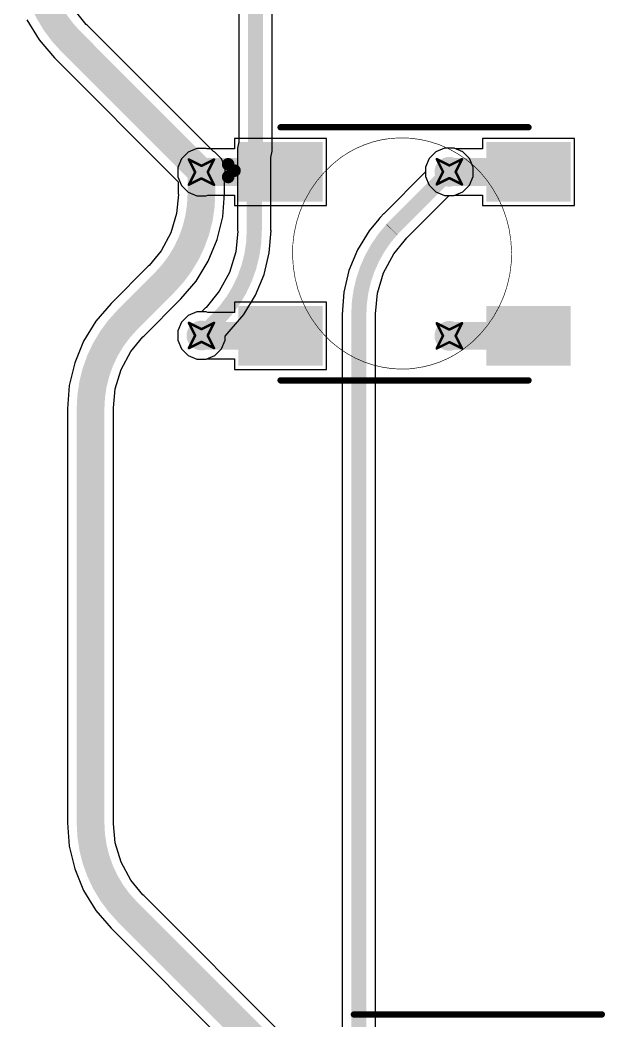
# Model space of a CAD drawing. Header units: inches. Extents: x -11 to 1110, y -7 to 455.
# Drawn here: x 677.24 to 689.04, y 152.09 to 172.27 of the extents above; entities that cross this region are included whole.
import ezdxf

# ---------------------------------------------------------------- set-up
doc = ezdxf.new("R2010")
doc.units = ezdxf.units.IN
for name, color, linetype in [('Bottom Layer', 5, 'Continuous'), ('Drill Drawing', 1, 'Continuous'), ('Mechanical 7', 56, 'Continuous'), ('Top Layer', 1, 'Continuous'), ('Top Overlay', 2, 'Continuous'), ('Top Paste', 8, 'Continuous'), ('Top Solder', 216, 'Continuous'), ('Via Holes', 16, 'Continuous')]:
    doc.layers.add(name, color=color, linetype=linetype)

msp = doc.modelspace()

# ---------------------------------------------------------------- hatches: boundary and pattern name
at = {"layer": 'Bottom Layer'}
h = msp.add_hatch(color=5, dxfattribs=at)
edge = h.paths.add_edge_path()
edge.add_arc((680.899, 169.2), 0.3, 0, 360)
h = msp.add_hatch(color=5, dxfattribs=at)
edge = h.paths.add_edge_path()
edge.add_arc((685.899, 169.207), 0.3, 0, 360)
h = msp.add_hatch(color=5, dxfattribs=at)
edge = h.paths.add_edge_path()
edge.add_arc((680.899, 165.907), 0.3, 0, 360)
h = msp.add_hatch(color=5, dxfattribs=at)
edge = h.paths.add_edge_path()
edge.add_arc((685.899, 165.9), 0.3, 0, 360)
at = {"layer": 'Top Layer'}
for points in [[(681.745, 169.703), (683.245, 169.703), (683.245, 168.703), (681.745, 168.703)], [(688.245, 168.703), (686.745, 168.703), (686.745, 169.703), (688.245, 169.703)], [(681.745, 166.403), (683.245, 166.403), (683.245, 165.403), (681.745, 165.403)], [(686.745, 166.403), (688.245, 166.403), (688.245, 165.403), (686.745, 165.403)]]:
    msp.add_hatch(color=1, dxfattribs=at).paths.add_polyline_path(points)
h = msp.add_hatch(color=1, dxfattribs=at)
edge = h.paths.add_edge_path()
edge.add_arc((680.899, 169.2), 0.3, 0, 360)
h = msp.add_hatch(color=1, dxfattribs=at)
edge = h.paths.add_edge_path()
edge.add_arc((685.899, 169.207), 0.3, 0, 360)
h = msp.add_hatch(color=1, dxfattribs=at)
edge = h.paths.add_edge_path()
edge.add_arc((680.899, 165.907), 0.3, 0, 360)
h = msp.add_hatch(color=1, dxfattribs=at)
edge = h.paths.add_edge_path()
edge.add_arc((685.899, 165.9), 0.3, 0, 360)
at = {"layer": 'Top Paste'}
for points in [[(681.745, 169.703), (683.245, 169.703), (683.245, 168.703), (681.745, 168.703)], [(688.245, 168.703), (686.745, 168.703), (686.745, 169.703), (688.245, 169.703)], [(681.745, 166.403), (683.245, 166.403), (683.245, 165.403), (681.745, 165.403)], [(686.745, 166.403), (688.245, 166.403), (688.245, 165.403), (686.745, 165.403)]]:
    msp.add_hatch(color=8, dxfattribs=at).paths.add_polyline_path(points)
at = {"layer": 'Top Solder'}
for points in [[(681.643, 169.805), (683.346, 169.805), (683.346, 168.602), (681.643, 168.602)], [(688.346, 168.602), (686.643, 168.602), (686.643, 169.805), (688.346, 169.805)], [(681.643, 166.505), (683.346, 166.505), (683.346, 165.302), (681.643, 165.302)], [(686.643, 166.505), (688.346, 166.505), (688.346, 165.302), (686.643, 165.302)]]:
    msp.add_hatch(color=216, dxfattribs=at).paths.add_polyline_path(points)
at = {"layer": 'Via Holes'}
h = msp.add_hatch(color=7, dxfattribs=at)
edge = h.paths.add_edge_path()
edge.add_arc((680.899, 169.2), 0.15, 0, 360)
h = msp.add_hatch(color=7, dxfattribs=at)
edge = h.paths.add_edge_path()
edge.add_arc((685.899, 169.207), 0.15, 0, 360)
h = msp.add_hatch(color=7, dxfattribs=at)
edge = h.paths.add_edge_path()
edge.add_arc((680.899, 165.907), 0.15, 0, 360)
h = msp.add_hatch(color=7, dxfattribs=at)
edge = h.paths.add_edge_path()
edge.add_arc((685.899, 165.9), 0.15, 0, 360)

# ---------------------------------------------------------------- linework, layer by layer
at = {"layer": 'Bottom Layer'}
for p, q in [((681.653, 184.444), (681.653, 169.81)), ((682.327, 169.687), (682.327, 184.444)), ((678.575, 172.177), (678.33, 172.476)), ((677.381, 172.267), (677.627, 171.864)), ((678.593, 172.165), (678.575, 172.177)), ((681.142, 169.617), (678.593, 172.165)), ((677.627, 171.864), (677.934, 171.506)), ((677.934, 171.506), (677.934, 171.506)), ((677.934, 171.506), (680.433, 169.007)), ((681.653, 169.81), (681.628, 169.683)), ((682.329, 169.683), (682.327, 169.687)), ((681.17, 169.605), (681.142, 169.617)), ((681.304, 169.47), (681.17, 169.605)), ((681.628, 169.683), (681.626, 169.683)), ((681.626, 169.683), (681.628, 169.674)), ((681.628, 169.674), (681.628, 168.024)), ((682.301, 169.494), (682.327, 169.621)), ((682.301, 168.024), (682.301, 169.494)), ((682.327, 169.621), (682.327, 169.683)), ((682.327, 169.683), (682.329, 169.683)), ((685.629, 169.612), (685.494, 169.477)), ((685.804, 169.684), (685.629, 169.612)), ((685.994, 169.684), (685.804, 169.684)), ((686.17, 169.612), (685.994, 169.684)), ((686.304, 169.477), (686.17, 169.612)), ((681.377, 169.295), (681.304, 169.47)), ((681.377, 169.105), (681.377, 169.295)), ((685.494, 169.477), (685.421, 169.302)), ((685.421, 169.302), (685.421, 169.205)), ((686.377, 169.302), (686.304, 169.477)), ((686.377, 169.112), (686.377, 169.302)), ((681.365, 169.077), (681.377, 169.105)), ((685.421, 169.205), (684.579, 168.362)), ((686.304, 168.936), (686.377, 169.112)), ((680.433, 169.007), (680.433, 168.77)), ((681.365, 168.77), (681.365, 169.077)), ((686.17, 168.802), (686.304, 168.936)), ((680.437, 168.749), (680.399, 168.364)), ((680.433, 168.77), (680.437, 168.749)), ((681.329, 168.299), (681.366, 168.77)), ((681.366, 168.77), (681.365, 168.77)), ((685.055, 167.886), (685.898, 168.729)), ((685.898, 168.729), (685.994, 168.729)), ((685.994, 168.729), (686.17, 168.802)), ((680.399, 168.364), (680.281, 167.974)), ((681.219, 167.841), (681.329, 168.299)), ((684.498, 168.278), (684.493, 168.271)), ((684.502, 168.282), (684.498, 168.278)), ((684.577, 168.364), (684.502, 168.283)), ((684.502, 168.283), (684.502, 168.282)), ((684.579, 168.362), (684.577, 168.364)), ((684.479, 168.249), (684.284, 168.02)), ((684.493, 168.271), (684.479, 168.249)), ((680.281, 167.974), (680.089, 167.614)), ((681.631, 168.009), (681.59, 167.593)), ((681.628, 168.024), (681.631, 168.009)), ((682.268, 167.574), (682.304, 168.024)), ((682.304, 168.024), (682.301, 168.024)), ((684.284, 168.02), (684.048, 167.635)), ((684.987, 167.811), (685.042, 167.878)), ((685.042, 167.878), (685.055, 167.886)), ((681.038, 167.405), (681.219, 167.841)), ((684.777, 167.555), (684.987, 167.811)), ((680.089, 167.614), (679.844, 167.315)), ((681.59, 167.593), (681.464, 167.179)), ((682.163, 167.134), (682.268, 167.574)), ((684.048, 167.635), (683.875, 167.218)), ((684.573, 167.173), (684.777, 167.555)), ((679.826, 167.303), (679.077, 166.555)), ((679.844, 167.315), (679.826, 167.303)), ((680.792, 167.003), (681.038, 167.405)), ((681.464, 167.179), (681.26, 166.798)), ((681.99, 166.717), (682.163, 167.134)), ((683.875, 167.218), (683.769, 166.778)), ((684.447, 166.759), (684.573, 167.173)), ((680.485, 166.644), (680.792, 167.003)), ((681.26, 166.798), (680.995, 166.474)), ((681.754, 166.332), (681.99, 166.717)), ((683.769, 166.778), (683.734, 166.328)), ((684.407, 166.343), (684.447, 166.759)), ((679.077, 166.555), (678.77, 166.196)), ((679.077, 166.555), (679.077, 166.555)), ((679.736, 165.895), (680.485, 166.644)), ((680.485, 166.644), (680.485, 166.644)), ((680.485, 166.644), (680.485, 166.644)), ((680.983, 166.466), (680.901, 166.384)), ((680.995, 166.474), (680.983, 166.466)), ((680.629, 166.312), (680.494, 166.177)), ((680.804, 166.384), (680.629, 166.312)), ((680.901, 166.384), (680.804, 166.384)), ((681.46, 165.988), (681.754, 166.332)), ((683.734, 166.328), (683.736, 166.328)), ((683.736, 166.328), (683.736, 150.769)), ((684.409, 166.328), (684.407, 166.343)), ((684.409, 150.769), (684.409, 166.328)), ((678.77, 166.196), (678.524, 165.794)), ((680.494, 166.177), (680.421, 166.002)), ((679.473, 165.585), (679.718, 165.883)), ((679.718, 165.883), (679.736, 165.895)), ((680.421, 166.002), (680.421, 165.812)), ((681.377, 165.896), (681.46, 165.988)), ((681.377, 165.812), (681.377, 165.896)), ((681.46, 165.988), (681.46, 165.988)), ((678.524, 165.794), (678.343, 165.358)), ((680.421, 165.812), (680.494, 165.636)), ((681.304, 165.636), (681.377, 165.812)), ((679.281, 165.225), (679.473, 165.585)), ((680.494, 165.636), (680.629, 165.502)), ((680.629, 165.502), (680.804, 165.429)), ((680.994, 165.429), (681.17, 165.502)), ((681.17, 165.502), (681.304, 165.636)), ((678.343, 165.358), (678.233, 164.899)), ((680.804, 165.429), (680.994, 165.429)), ((679.162, 164.835), (679.281, 165.225)), ((678.233, 164.899), (678.196, 164.429)), ((679.125, 164.45), (679.162, 164.835)), ((679.129, 164.429), (679.125, 164.45)), ((678.196, 164.429), (678.196, 164.429)), ((678.196, 164.429), (678.196, 156.084)), ((679.129, 156.084), (679.129, 164.429)), ((678.196, 156.084), (678.196, 156.084)), ((678.196, 156.084), (678.233, 155.614)), ((679.125, 156.063), (679.129, 156.084)), ((679.162, 155.679), (679.125, 156.063)), ((678.233, 155.614), (678.343, 155.155)), ((679.281, 155.288), (679.162, 155.679)), ((679.473, 154.929), (679.281, 155.288)), ((678.343, 155.155), (678.524, 154.72)), ((679.718, 154.63), (679.473, 154.929)), ((678.524, 154.72), (678.77, 154.317)), ((679.736, 154.618), (679.718, 154.63)), ((682.621, 151.733), (679.736, 154.618)), ((678.77, 154.317), (679.077, 153.959)), ((679.077, 153.959), (679.077, 153.959)), ((679.077, 153.959), (681.912, 151.123))]:
    msp.add_line(p, q, dxfattribs=at)
for points in [[(681.99, 169.621, 0.305, 0.305, 0), (681.99, 184.444, 0.305, 0.305, 0)], [(678.264, 171.836, 0.559, 0.559, -0.198912), (677.52, 173.632, 0.559, 0.559, 0)], [(678.264, 171.836, 0.559, 0.559, 0), (680.899, 169.2, 0.559, 0.559, 0)], [(681.965, 168.024, 0.305, 0.305, 0), (681.965, 169.683, 0.305, 0.305, 0)], [(681.99, 169.621, 0.305, 0.305, -0.198912), (681.965, 169.683, 0.305, 0.305, 0)], [(680.899, 168.77, 0.559, 0.559, 0), (680.899, 169.2, 0.559, 0.559, 0)], [(684.817, 168.124, 0.305, 0.305, 0), (685.899, 169.207, 0.305, 0.305, 0)], [(680.899, 168.77, 0.559, 0.559, -0.198912), (680.155, 166.974, 0.559, 0.559, 0)], [(684.74, 168.044, 0.305, 0.305, -0.010862), (684.817, 168.124, 0.305, 0.305, 0)], [(681.965, 168.024, 0.305, 0.305, -0.198912), (681.221, 166.228, 0.305, 0.305, 0)], [(684.073, 166.328, 0.305, 0.305, -0.187005), (684.736, 168.04, 0.305, 0.305, 0)], [(684.736, 168.04, 0.305, 0.305, -0.000618), (684.74, 168.044, 0.305, 0.305, 0)], [(679.407, 166.225, 0.559, 0.559, 0), (680.155, 166.974, 0.559, 0.559, 0)], [(678.663, 164.429, 0.559, 0.559, -0.198912), (679.407, 166.225, 0.559, 0.559, 0)], [(684.073, 150.769, 0.305, 0.305, 0), (684.073, 166.328, 0.305, 0.305, 0)], [(680.899, 165.907, 0.305, 0.305, 0), (681.221, 166.228, 0.305, 0.305, 0)], [(678.663, 156.084, 0.559, 0.559, 0), (678.663, 164.429, 0.559, 0.559, 0)], [(679.407, 154.288, 0.559, 0.559, -0.198912), (678.663, 156.084, 0.559, 0.559, 0)], [(679.407, 154.288, 0.559, 0.559, 0), (682.379, 151.316, 0.559, 0.559, 0)]]:
    msp.add_lwpolyline(points, format="xyseb", dxfattribs=at)
for points in [[(678.124, 171.836, 0.279, 0.279, 1), (678.403, 171.836, 0.279, 0.279, 1)], [(678.124, 171.836, 0.279, 0.279, 1), (678.403, 171.836, 0.279, 0.279, 1)], [(681.888, 169.683, 0.152, 0.152, 1), (682.041, 169.683, 0.152, 0.152, 1)], [(681.888, 169.683, 0.152, 0.152, 1), (682.041, 169.683, 0.152, 0.152, 1)], [(681.914, 169.621, 0.152, 0.152, 1), (682.066, 169.621, 0.152, 0.152, 1)], [(681.914, 169.621, 0.152, 0.152, 1), (682.066, 169.621, 0.152, 0.152, 1)], [(680.76, 169.2, 0.279, 0.279, 1), (681.039, 169.2, 0.279, 0.279, 1)], [(680.76, 169.2, 0.279, 0.279, 1), (681.039, 169.2, 0.279, 0.279, 1)], [(685.823, 169.207, 0.152, 0.152, 1), (685.975, 169.207, 0.152, 0.152, 1)], [(680.76, 168.77, 0.279, 0.279, 1), (681.039, 168.77, 0.279, 0.279, 1)], [(680.76, 168.77, 0.279, 0.279, 1), (681.039, 168.77, 0.279, 0.279, 1)], [(684.741, 168.124, 0.152, 0.152, 1), (684.893, 168.124, 0.152, 0.152, 1)], [(684.741, 168.124, 0.152, 0.152, 1), (684.893, 168.124, 0.152, 0.152, 1)], [(681.888, 168.024, 0.152, 0.152, 1), (682.041, 168.024, 0.152, 0.152, 1)], [(681.888, 168.024, 0.152, 0.152, 1), (682.041, 168.024, 0.152, 0.152, 1)], [(684.66, 168.04, 0.152, 0.152, 1), (684.812, 168.04, 0.152, 0.152, 1)], [(684.66, 168.04, 0.152, 0.152, 1), (684.812, 168.04, 0.152, 0.152, 1)], [(684.664, 168.044, 0.152, 0.152, 1), (684.817, 168.044, 0.152, 0.152, 1)], [(684.664, 168.044, 0.152, 0.152, 1), (684.817, 168.044, 0.152, 0.152, 1)], [(680.016, 166.974, 0.279, 0.279, 1), (680.295, 166.974, 0.279, 0.279, 1)], [(680.016, 166.974, 0.279, 0.279, 1), (680.295, 166.974, 0.279, 0.279, 1)], [(679.267, 166.225, 0.279, 0.279, 1), (679.546, 166.225, 0.279, 0.279, 1)], [(679.267, 166.225, 0.279, 0.279, 1), (679.546, 166.225, 0.279, 0.279, 1)], [(683.997, 166.328, 0.152, 0.152, 1), (684.149, 166.328, 0.152, 0.152, 1)], [(683.997, 166.328, 0.152, 0.152, 1), (684.149, 166.328, 0.152, 0.152, 1)], [(681.144, 166.228, 0.152, 0.152, 1), (681.297, 166.228, 0.152, 0.152, 1)], [(681.144, 166.228, 0.152, 0.152, 1), (681.297, 166.228, 0.152, 0.152, 1)], [(680.823, 165.907, 0.152, 0.152, 1), (680.975, 165.907, 0.152, 0.152, 1)], [(678.523, 164.429, 0.279, 0.279, 1), (678.802, 164.429, 0.279, 0.279, 1)], [(678.523, 164.429, 0.279, 0.279, 1), (678.802, 164.429, 0.279, 0.279, 1)], [(678.523, 156.084, 0.279, 0.279, 1), (678.802, 156.084, 0.279, 0.279, 1)], [(678.523, 156.084, 0.279, 0.279, 1), (678.802, 156.084, 0.279, 0.279, 1)], [(679.267, 154.288, 0.279, 0.279, 1), (679.546, 154.288, 0.279, 0.279, 1)], [(679.267, 154.288, 0.279, 0.279, 1), (679.546, 154.288, 0.279, 0.279, 1)]]:
    msp.add_lwpolyline(points, format="xyseb", close=True, dxfattribs=at)
at = {"layer": 'Drill Drawing'}
for points in [[(685.645, 169.461, 0.0508, 0.0508, 0), (685.899, 169.334, 0.0508, 0.0508, 0)], [(685.645, 169.461, 0.0508, 0.0508, 0), (685.772, 169.207, 0.0508, 0.0508, 0)], [(685.899, 169.334, 0.0508, 0.0508, 0), (686.153, 169.461, 0.0508, 0.0508, 0)], [(686.026, 169.207, 0.0508, 0.0508, 0), (686.153, 169.461, 0.0508, 0.0508, 0)], [(680.645, 169.454, 0.0508, 0.0508, 0), (680.899, 169.327, 0.0508, 0.0508, 0)], [(680.645, 169.454, 0.0508, 0.0508, 0), (680.772, 169.2, 0.0508, 0.0508, 0)], [(680.899, 169.327, 0.0508, 0.0508, 0), (681.153, 169.454, 0.0508, 0.0508, 0)], [(681.026, 169.2, 0.0508, 0.0508, 0), (681.153, 169.454, 0.0508, 0.0508, 0)], [(680.645, 168.946, 0.0508, 0.0508, 0), (680.772, 169.2, 0.0508, 0.0508, 0)], [(680.645, 168.946, 0.0508, 0.0508, 0), (680.899, 169.073, 0.0508, 0.0508, 0)], [(680.899, 169.073, 0.0508, 0.0508, 0), (681.153, 168.946, 0.0508, 0.0508, 0)], [(681.026, 169.2, 0.0508, 0.0508, 0), (681.153, 168.946, 0.0508, 0.0508, 0)], [(685.645, 168.953, 0.0508, 0.0508, 0), (685.772, 169.207, 0.0508, 0.0508, 0)], [(685.645, 168.953, 0.0508, 0.0508, 0), (685.899, 169.08, 0.0508, 0.0508, 0)], [(685.899, 169.08, 0.0508, 0.0508, 0), (686.153, 168.953, 0.0508, 0.0508, 0)], [(686.026, 169.207, 0.0508, 0.0508, 0), (686.153, 168.953, 0.0508, 0.0508, 0)], [(680.645, 166.161, 0.0508, 0.0508, 0), (680.899, 166.034, 0.0508, 0.0508, 0)], [(680.645, 166.161, 0.0508, 0.0508, 0), (680.772, 165.907, 0.0508, 0.0508, 0)], [(680.899, 166.034, 0.0508, 0.0508, 0), (681.153, 166.161, 0.0508, 0.0508, 0)], [(681.026, 165.907, 0.0508, 0.0508, 0), (681.153, 166.161, 0.0508, 0.0508, 0)], [(685.645, 166.154, 0.0508, 0.0508, 0), (685.899, 166.027, 0.0508, 0.0508, 0)], [(685.645, 166.154, 0.0508, 0.0508, 0), (685.772, 165.9, 0.0508, 0.0508, 0)], [(685.899, 166.027, 0.0508, 0.0508, 0), (686.153, 166.154, 0.0508, 0.0508, 0)], [(686.026, 165.9, 0.0508, 0.0508, 0), (686.153, 166.154, 0.0508, 0.0508, 0)], [(680.645, 165.653, 0.0508, 0.0508, 0), (680.772, 165.907, 0.0508, 0.0508, 0)], [(681.026, 165.907, 0.0508, 0.0508, 0), (681.153, 165.653, 0.0508, 0.0508, 0)], [(685.645, 165.646, 0.0508, 0.0508, 0), (685.772, 165.9, 0.0508, 0.0508, 0)], [(686.026, 165.9, 0.0508, 0.0508, 0), (686.153, 165.646, 0.0508, 0.0508, 0)], [(680.645, 165.653, 0.0508, 0.0508, 0), (680.899, 165.78, 0.0508, 0.0508, 0)], [(680.899, 165.78, 0.0508, 0.0508, 0), (681.153, 165.653, 0.0508, 0.0508, 0)], [(685.645, 165.646, 0.0508, 0.0508, 0), (685.899, 165.773, 0.0508, 0.0508, 0)], [(685.899, 165.773, 0.0508, 0.0508, 0), (686.153, 165.646, 0.0508, 0.0508, 0)]]:
    msp.add_lwpolyline(points, format="xyseb", dxfattribs=at)
for points in [[(685.633, 169.461, 0.0254, 0.0254, 1), (685.658, 169.461, 0.0254, 0.0254, 1)], [(685.633, 169.461, 0.0254, 0.0254, 1), (685.658, 169.461, 0.0254, 0.0254, 1)], [(686.141, 169.461, 0.0254, 0.0254, 1), (686.166, 169.461, 0.0254, 0.0254, 1)], [(686.141, 169.461, 0.0254, 0.0254, 1), (686.166, 169.461, 0.0254, 0.0254, 1)], [(680.633, 169.454, 0.0254, 0.0254, 1), (680.658, 169.454, 0.0254, 0.0254, 1)], [(680.633, 169.454, 0.0254, 0.0254, 1), (680.658, 169.454, 0.0254, 0.0254, 1)], [(680.887, 169.327, 0.0254, 0.0254, 1), (680.912, 169.327, 0.0254, 0.0254, 1)], [(680.887, 169.327, 0.0254, 0.0254, 1), (680.912, 169.327, 0.0254, 0.0254, 1)], [(681.141, 169.454, 0.0254, 0.0254, 1), (681.166, 169.454, 0.0254, 0.0254, 1)], [(681.141, 169.454, 0.0254, 0.0254, 1), (681.166, 169.454, 0.0254, 0.0254, 1)], [(685.887, 169.334, 0.0254, 0.0254, 1), (685.912, 169.334, 0.0254, 0.0254, 1)], [(685.887, 169.334, 0.0254, 0.0254, 1), (685.912, 169.334, 0.0254, 0.0254, 1)], [(680.76, 169.2, 0.0254, 0.0254, 1), (680.785, 169.2, 0.0254, 0.0254, 1)], [(680.76, 169.2, 0.0254, 0.0254, 1), (680.785, 169.2, 0.0254, 0.0254, 1)], [(680.887, 169.073, 0.0254, 0.0254, 1), (680.912, 169.073, 0.0254, 0.0254, 1)], [(680.887, 169.073, 0.0254, 0.0254, 1), (680.912, 169.073, 0.0254, 0.0254, 1)], [(681.014, 169.2, 0.0254, 0.0254, 1), (681.039, 169.2, 0.0254, 0.0254, 1)], [(681.014, 169.2, 0.0254, 0.0254, 1), (681.039, 169.2, 0.0254, 0.0254, 1)], [(685.76, 169.207, 0.0254, 0.0254, 1), (685.785, 169.207, 0.0254, 0.0254, 1)], [(685.76, 169.207, 0.0254, 0.0254, 1), (685.785, 169.207, 0.0254, 0.0254, 1)], [(685.887, 169.08, 0.0254, 0.0254, 1), (685.912, 169.08, 0.0254, 0.0254, 1)], [(685.887, 169.08, 0.0254, 0.0254, 1), (685.912, 169.08, 0.0254, 0.0254, 1)], [(686.014, 169.207, 0.0254, 0.0254, 1), (686.039, 169.207, 0.0254, 0.0254, 1)], [(686.014, 169.207, 0.0254, 0.0254, 1), (686.039, 169.207, 0.0254, 0.0254, 1)], [(680.633, 168.946, 0.0254, 0.0254, 1), (680.658, 168.946, 0.0254, 0.0254, 1)], [(680.633, 168.946, 0.0254, 0.0254, 1), (680.658, 168.946, 0.0254, 0.0254, 1)], [(681.141, 168.946, 0.0254, 0.0254, 1), (681.166, 168.946, 0.0254, 0.0254, 1)], [(681.141, 168.946, 0.0254, 0.0254, 1), (681.166, 168.946, 0.0254, 0.0254, 1)], [(685.633, 168.953, 0.0254, 0.0254, 1), (685.658, 168.953, 0.0254, 0.0254, 1)], [(685.633, 168.953, 0.0254, 0.0254, 1), (685.658, 168.953, 0.0254, 0.0254, 1)], [(686.141, 168.953, 0.0254, 0.0254, 1), (686.166, 168.953, 0.0254, 0.0254, 1)], [(686.141, 168.953, 0.0254, 0.0254, 1), (686.166, 168.953, 0.0254, 0.0254, 1)], [(680.633, 166.161, 0.0254, 0.0254, 1), (680.658, 166.161, 0.0254, 0.0254, 1)], [(680.633, 166.161, 0.0254, 0.0254, 1), (680.658, 166.161, 0.0254, 0.0254, 1)], [(680.887, 166.034, 0.0254, 0.0254, 1), (680.912, 166.034, 0.0254, 0.0254, 1)], [(680.887, 166.034, 0.0254, 0.0254, 1), (680.912, 166.034, 0.0254, 0.0254, 1)], [(681.141, 166.161, 0.0254, 0.0254, 1), (681.166, 166.161, 0.0254, 0.0254, 1)], [(681.141, 166.161, 0.0254, 0.0254, 1), (681.166, 166.161, 0.0254, 0.0254, 1)], [(685.633, 166.154, 0.0254, 0.0254, 1), (685.658, 166.154, 0.0254, 0.0254, 1)], [(685.633, 166.154, 0.0254, 0.0254, 1), (685.658, 166.154, 0.0254, 0.0254, 1)], [(686.141, 166.154, 0.0254, 0.0254, 1), (686.166, 166.154, 0.0254, 0.0254, 1)], [(686.141, 166.154, 0.0254, 0.0254, 1), (686.166, 166.154, 0.0254, 0.0254, 1)], [(680.76, 165.907, 0.0254, 0.0254, 1), (680.785, 165.907, 0.0254, 0.0254, 1)], [(680.76, 165.907, 0.0254, 0.0254, 1), (680.785, 165.907, 0.0254, 0.0254, 1)], [(681.014, 165.907, 0.0254, 0.0254, 1), (681.039, 165.907, 0.0254, 0.0254, 1)], [(681.014, 165.907, 0.0254, 0.0254, 1), (681.039, 165.907, 0.0254, 0.0254, 1)], [(685.76, 165.9, 0.0254, 0.0254, 1), (685.785, 165.9, 0.0254, 0.0254, 1)], [(685.76, 165.9, 0.0254, 0.0254, 1), (685.785, 165.9, 0.0254, 0.0254, 1)], [(685.887, 166.027, 0.0254, 0.0254, 1), (685.912, 166.027, 0.0254, 0.0254, 1)], [(685.887, 166.027, 0.0254, 0.0254, 1), (685.912, 166.027, 0.0254, 0.0254, 1)], [(686.014, 165.9, 0.0254, 0.0254, 1), (686.039, 165.9, 0.0254, 0.0254, 1)], [(686.014, 165.9, 0.0254, 0.0254, 1), (686.039, 165.9, 0.0254, 0.0254, 1)], [(680.633, 165.653, 0.0254, 0.0254, 1), (680.658, 165.653, 0.0254, 0.0254, 1)], [(680.633, 165.653, 0.0254, 0.0254, 1), (680.658, 165.653, 0.0254, 0.0254, 1)], [(680.887, 165.78, 0.0254, 0.0254, 1), (680.912, 165.78, 0.0254, 0.0254, 1)], [(680.887, 165.78, 0.0254, 0.0254, 1), (680.912, 165.78, 0.0254, 0.0254, 1)], [(681.141, 165.653, 0.0254, 0.0254, 1), (681.166, 165.653, 0.0254, 0.0254, 1)], [(681.141, 165.653, 0.0254, 0.0254, 1), (681.166, 165.653, 0.0254, 0.0254, 1)], [(685.633, 165.646, 0.0254, 0.0254, 1), (685.658, 165.646, 0.0254, 0.0254, 1)], [(685.633, 165.646, 0.0254, 0.0254, 1), (685.658, 165.646, 0.0254, 0.0254, 1)], [(685.887, 165.773, 0.0254, 0.0254, 1), (685.912, 165.773, 0.0254, 0.0254, 1)], [(685.887, 165.773, 0.0254, 0.0254, 1), (685.912, 165.773, 0.0254, 0.0254, 1)], [(686.141, 165.646, 0.0254, 0.0254, 1), (686.166, 165.646, 0.0254, 0.0254, 1)], [(686.141, 165.646, 0.0254, 0.0254, 1), (686.166, 165.646, 0.0254, 0.0254, 1)]]:
    msp.add_lwpolyline(points, format="xyseb", close=True, dxfattribs=at)
at = {"layer": 'Mechanical 7'}
for points in [[(684.691, 169.877, 0.0127, 0.0127, -0.290443), (686.775, 168.865, 0.0127, 0.0127, 0)], [(683.712, 169.496, 0.0127, 0.0127, -0.125781), (684.691, 169.877, 0.0127, 0.0127, 0)], [(682.752, 167.293, 0.0127, 0.0127, -0.270258), (683.712, 169.496, 0.0127, 0.0127, 0)], [(686.775, 168.865, 0.0127, 0.0127, -0.115335), (687.138, 167.831, 0.0127, 0.0127, 0)], [(687.138, 167.831, 0.0127, 0.0127, -0.270043), (686.177, 165.627, 0.0127, 0.0127, 0)], [(683.26, 166.053, 0.0127, 0.0127, -0.143325), (682.752, 167.293, 0.0127, 0.0127, 0)], [(684.94, 165.229, 0.0127, 0.0127, -0.227812), (683.26, 166.053, 0.0127, 0.0127, 0)], [(686.177, 165.627, 0.0127, 0.0127, -0.125856), (685.198, 165.247, 0.0127, 0.0127, 0)], [(685.198, 165.247, 0.0127, 0.0127, -0.018318), (685.069, 165.233, 0.0127, 0.0127, 0)], [(685.069, 165.233, 0.0127, 0.0127, -0.016756), (684.94, 165.229, 0.0127, 0.0127, 0)]]:
    msp.add_lwpolyline(points, format="xyseb", dxfattribs=at)
for points in [[(684.688, 169.877, 0.00635, 0.00635, 1), (684.694, 169.877, 0.00635, 0.00635, 1)], [(684.688, 169.877, 0.00635, 0.00635, 1), (684.694, 169.877, 0.00635, 0.00635, 1)], [(683.708, 169.496, 0.00635, 0.00635, 1), (683.715, 169.496, 0.00635, 0.00635, 1)], [(683.708, 169.496, 0.00635, 0.00635, 1), (683.715, 169.496, 0.00635, 0.00635, 1)], [(686.772, 168.865, 0.00635, 0.00635, 1), (686.778, 168.865, 0.00635, 0.00635, 1)], [(686.772, 168.865, 0.00635, 0.00635, 1), (686.778, 168.865, 0.00635, 0.00635, 1)], [(687.134, 167.831, 0.00635, 0.00635, 1), (687.141, 167.831, 0.00635, 0.00635, 1)], [(687.134, 167.831, 0.00635, 0.00635, 1), (687.141, 167.831, 0.00635, 0.00635, 1)], [(682.749, 167.293, 0.00635, 0.00635, 1), (682.755, 167.293, 0.00635, 0.00635, 1)], [(682.749, 167.293, 0.00635, 0.00635, 1), (682.755, 167.293, 0.00635, 0.00635, 1)], [(683.257, 166.053, 0.00635, 0.00635, 1), (683.264, 166.053, 0.00635, 0.00635, 1)], [(683.257, 166.053, 0.00635, 0.00635, 1), (683.264, 166.053, 0.00635, 0.00635, 1)], [(686.174, 165.627, 0.00635, 0.00635, 1), (686.181, 165.627, 0.00635, 0.00635, 1)], [(686.174, 165.627, 0.00635, 0.00635, 1), (686.181, 165.627, 0.00635, 0.00635, 1)], [(685.195, 165.247, 0.00635, 0.00635, 1), (685.201, 165.247, 0.00635, 0.00635, 1)], [(685.195, 165.247, 0.00635, 0.00635, 1), (685.201, 165.247, 0.00635, 0.00635, 1)], [(684.937, 165.229, 0.00635, 0.00635, 1), (684.944, 165.229, 0.00635, 0.00635, 1)], [(684.937, 165.229, 0.00635, 0.00635, 1), (684.944, 165.229, 0.00635, 0.00635, 1)], [(685.066, 165.233, 0.00635, 0.00635, 1), (685.072, 165.233, 0.00635, 0.00635, 1)], [(685.066, 165.233, 0.00635, 0.00635, 1), (685.072, 165.233, 0.00635, 0.00635, 1)]]:
    msp.add_lwpolyline(points, format="xyseb", close=True, dxfattribs=at)
at = {"layer": 'Top Layer'}
for p, q in [((683.423, 169.881), (681.567, 169.881)), ((681.567, 169.881), (681.567, 169.669)), ((683.423, 168.525), (683.423, 169.881)), ((688.423, 169.881), (686.567, 169.881)), ((686.567, 169.881), (686.567, 169.669)), ((688.423, 168.525), (688.423, 169.881)), ((680.629, 169.605), (680.494, 169.47)), ((680.804, 169.678), (680.629, 169.605)), ((680.994, 169.678), (680.804, 169.678)), ((681.014, 169.669), (680.994, 169.678)), ((681.567, 169.669), (681.014, 169.669)), ((685.629, 169.612), (685.494, 169.477)), ((685.804, 169.684), (685.629, 169.612)), ((685.994, 169.684), (685.804, 169.684)), ((686.031, 169.669), (685.994, 169.684)), ((686.567, 169.669), (686.031, 169.669)), ((680.494, 169.47), (680.421, 169.295)), ((680.421, 169.295), (680.421, 169.105)), ((685.494, 169.477), (685.421, 169.302)), ((685.421, 169.302), (685.421, 169.112)), ((680.421, 169.105), (680.494, 168.929)), ((685.421, 169.112), (685.494, 168.936)), ((680.494, 168.929), (680.629, 168.795)), ((685.494, 168.936), (685.629, 168.802)), ((680.629, 168.795), (680.804, 168.722)), ((680.804, 168.722), (680.994, 168.722)), ((680.994, 168.722), (681.031, 168.737)), ((681.031, 168.737), (681.567, 168.737)), ((681.567, 168.737), (681.567, 168.525)), ((685.629, 168.802), (685.804, 168.729)), ((685.804, 168.729), (685.994, 168.729)), ((685.994, 168.729), (686.014, 168.737)), ((686.014, 168.737), (686.567, 168.737)), ((686.567, 168.737), (686.567, 168.525)), ((681.567, 168.525), (683.423, 168.525)), ((686.567, 168.525), (688.423, 168.525)), ((683.423, 166.581), (681.567, 166.581)), ((681.567, 166.581), (681.567, 166.369)), ((683.423, 165.225), (683.423, 166.581)), ((680.629, 166.312), (680.494, 166.177)), ((680.804, 166.384), (680.629, 166.312)), ((680.994, 166.384), (680.804, 166.384)), ((681.031, 166.369), (680.994, 166.384)), ((681.567, 166.369), (681.031, 166.369)), ((680.494, 166.177), (680.421, 166.002)), ((680.421, 166.002), (680.421, 165.812)), ((680.421, 165.812), (680.494, 165.636)), ((680.494, 165.636), (680.629, 165.502)), ((680.629, 165.502), (680.804, 165.429)), ((680.804, 165.429), (680.994, 165.429)), ((680.994, 165.429), (681.014, 165.437)), ((681.014, 165.437), (681.567, 165.437)), ((681.567, 165.437), (681.567, 165.225)), ((681.567, 165.225), (683.423, 165.225))]:
    msp.add_line(p, q, dxfattribs=at)
for points in [[(680.899, 169.203, 0.559, 0.559, 0), (682.495, 169.203, 0.559, 0.559, 0)], [(685.899, 169.203, 0.559, 0.559, 0), (687.495, 169.203, 0.559, 0.559, 0)], [(680.899, 165.903, 0.559, 0.559, 0), (682.495, 165.903, 0.559, 0.559, 0)], [(685.899, 165.903, 0.559, 0.559, 0), (687.495, 165.903, 0.559, 0.559, 0)]]:
    msp.add_lwpolyline(points, format="xyseb", dxfattribs=at)
for points in [[(680.76, 169.203, 0.279, 0.279, 1), (681.039, 169.203, 0.279, 0.279, 1)], [(682.355, 169.203, 0.279, 0.279, 1), (682.635, 169.203, 0.279, 0.279, 1)], [(685.76, 169.203, 0.279, 0.279, 1), (686.039, 169.203, 0.279, 0.279, 1)], [(687.355, 169.203, 0.279, 0.279, 1), (687.635, 169.203, 0.279, 0.279, 1)], [(680.76, 165.903, 0.279, 0.279, 1), (681.039, 165.903, 0.279, 0.279, 1)], [(682.355, 165.903, 0.279, 0.279, 1), (682.635, 165.903, 0.279, 0.279, 1)], [(685.76, 165.903, 0.279, 0.279, 1), (686.039, 165.903, 0.279, 0.279, 1)], [(687.355, 165.903, 0.279, 0.279, 1), (687.635, 165.903, 0.279, 0.279, 1)]]:
    msp.add_lwpolyline(points, format="xyseb", close=True, dxfattribs=at)
at = {"layer": 'Top Overlay'}
for points in [[(682.495, 170.104, 0.127, 0.127, 0), (687.495, 170.104, 0.127, 0.127, 0)], [(681.439, 169.357, 0.254, 0.254, 0), (681.566, 169.23, 0.254, 0.254, 0)], [(681.439, 169.103, 0.254, 0.254, 0), (681.439, 169.357, 0.254, 0.254, 0)], [(681.439, 169.103, 0.254, 0.254, 0), (681.566, 169.23, 0.254, 0.254, 0)], [(682.495, 165.002, 0.127, 0.127, 0), (687.495, 165.002, 0.127, 0.127, 0)], [(683.974, 152.221, 0.127, 0.127, 0), (688.974, 152.221, 0.127, 0.127, 0)]]:
    msp.add_lwpolyline(points, format="xyseb", dxfattribs=at)
for points in [[(682.463, 170.104, 0.0635, 0.0635, 1), (682.527, 170.104, 0.0635, 0.0635, 1)], [(687.463, 170.104, 0.0635, 0.0635, 1), (687.527, 170.104, 0.0635, 0.0635, 1)], [(681.375, 169.357, 0.127, 0.127, 1), (681.502, 169.357, 0.127, 0.127, 1)], [(681.375, 169.357, 0.127, 0.127, 1), (681.502, 169.357, 0.127, 0.127, 1)], [(681.502, 169.23, 0.127, 0.127, 1), (681.629, 169.23, 0.127, 0.127, 1)], [(681.502, 169.23, 0.127, 0.127, 1), (681.629, 169.23, 0.127, 0.127, 1)], [(681.375, 169.103, 0.127, 0.127, 1), (681.502, 169.103, 0.127, 0.127, 1)], [(681.375, 169.103, 0.127, 0.127, 1), (681.502, 169.103, 0.127, 0.127, 1)], [(682.463, 165.002, 0.0635, 0.0635, 1), (682.527, 165.002, 0.0635, 0.0635, 1)], [(687.463, 165.002, 0.0635, 0.0635, 1), (687.527, 165.002, 0.0635, 0.0635, 1)], [(683.942, 152.221, 0.0635, 0.0635, 1), (684.006, 152.221, 0.0635, 0.0635, 1)], [(688.942, 152.221, 0.0635, 0.0635, 1), (689.006, 152.221, 0.0635, 0.0635, 1)]]:
    msp.add_lwpolyline(points, format="xyseb", close=True, dxfattribs=at)

doc.saveas('drawing.dxf')
